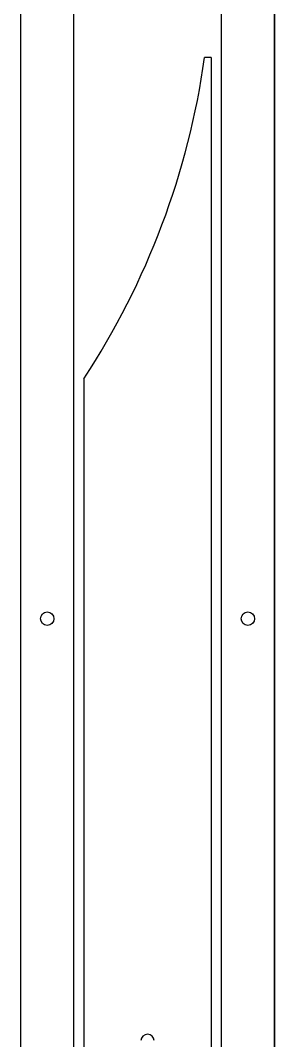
# Model space of a CAD drawing. Extents: x 0 to 20.3, y 0 to 42.
# Drawn here: x 17.88 to 20.25, y 17.06 to 26.59 of the extents above; entities that cross this region are included whole.
import ezdxf

# ---------------------------------------------------------------- set-up
doc = ezdxf.new("R2010")
doc.units = 0
doc.header["$LTSCALE"] = 5
doc.header["$MEASUREMENT"] = 0
doc.layers.add('Z_GENERIC', color=27, linetype='Continuous')
doc.layers.add('Z_MODULAR', color=5, linetype='Continuous')

msp = doc.modelspace()

# ---------------------------------------------------------------- linework, layer by layer
at = {"layer": 'Z_GENERIC', "color": 27, "linetype": 'Continuous', "lineweight": 25}
for p, q in [((20.2499, 41.9997), (20.25, 4.3525)), ((19.6582, 26.2423), (19.5957, 26.2423)), ((19.6582, 26.2423), (19.6582, 12.3048)), ((18.4682, 23.2423), (18.4682, 12.3048))]:
    msp.add_line(p, q, dxfattribs=at)
for centre in [(18.1255, 21), (20, 21)]:
    msp.add_circle(centre, 0.0625, dxfattribs=at)
for centre, radius, start, end in [((12.3242, 27.2633), 7.3429, -33.20304, -7.99274), ((19.0632, 17.0548), 0.0625, 3.01175, 176.98825)]:
    msp.add_arc(centre, radius, start, end, dxfattribs=at)
at = {"layer": 'Z_MODULAR', "color": 5, "linetype": 'Continuous', "lineweight": 25}
for p, q in [((17.875, 42), (17.875, 0)), ((18.375, 0), (18.375, 42)), ((19.75, 42), (19.75, 0)), ((20.25, 0), (20.25, 42)), ((20.25, 0), (20.25, 42))]:
    msp.add_line(p, q, dxfattribs=at)

doc.saveas('drawing.dxf')
